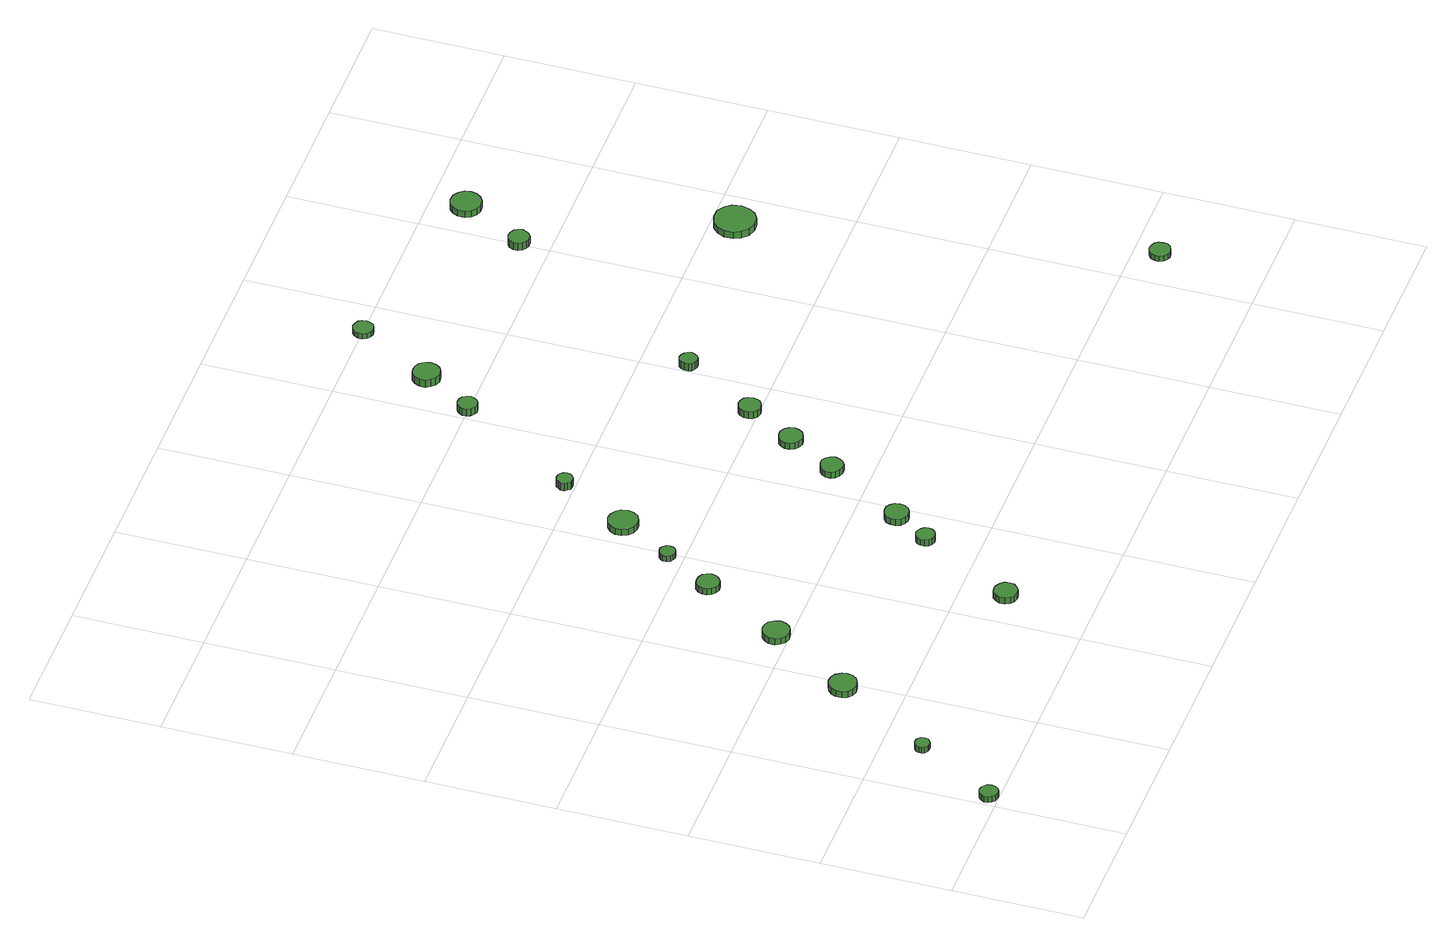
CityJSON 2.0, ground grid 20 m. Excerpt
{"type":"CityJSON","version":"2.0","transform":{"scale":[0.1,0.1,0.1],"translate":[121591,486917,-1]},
"CityObjects":{
"tree1":{"type":"SolitaryVegetationObject","attributes":{"function":"something"},"geometry":[{"type":"MultiSurface","lod":"1","boundaries":[[[0,1,2,3,4,5,6,7,8,9,10,11,12,13,14]],[[15,16,17,18,19,20,21,22,23,24,25,26,27,28,29]],[[0,29,28,1]],[[1,28,27,2]],[[2,27,26,3]],[[3,26,25,4]],[[4,25,24,5]],[[5,24,23,6]],[[6,23,22,7]],[[7,22,21,8]],[[8,21,20,9]],[[9,20,19,10]],[[10,19,18,11]],[[11,18,17,12]],[[12,17,16,13]],[[13,16,15,14]],[[14,15,29,0]]]}]},
"tree2":{"type":"SolitaryVegetationObject","attributes":{"function":"something"},"geometry":[{"type":"MultiSurface","lod":"1","boundaries":[[[30,31,32,33,34,35,36,37,38,39,40,41,42,43,44]],[[45,46,47,48,49,50,51,52,53,54,55,56,57,58,59]],[[30,59,58,31]],[[31,58,57,32]],[[32,57,56,33]],[[33,56,55,34]],[[34,55,54,35]],[[35,54,53,36]],[[36,53,52,37]],[[37,52,51,38]],[[38,51,50,39]],[[39,50,49,40]],[[40,49,48,41]],[[41,48,47,42]],[[42,47,46,43]],[[43,46,45,44]],[[44,45,59,30]]]}]},
"tree3":{"type":"SolitaryVegetationObject","attributes":{"function":"something"},"geometry":[{"type":"MultiSurface","lod":"1","boundaries":[[[60,61,62,63,64,65,66,67,68,69,70,71,72,73,74]],[[75,76,77,78,79,80,81,82,83,84,85,86,87,88,89]],[[60,89,88,61]],[[61,88,87,62]],[[62,87,86,63]],[[63,86,85,64]],[[64,85,84,65]],[[65,84,83,66]],[[66,83,82,67]],[[67,82,81,68]],[[68,81,80,69]],[[69,80,79,70]],[[70,79,78,71]],[[71,78,77,72]],[[72,77,76,73]],[[73,76,75,74]],[[74,75,89,60]]]}]},
"tree4":{"type":"SolitaryVegetationObject","attributes":{"function":"something"},"geometry":[{"type":"MultiSurface","lod":"1","boundaries":[[[90,91,92,93,94,95,96,97,98,99,100,101,102,103,104]],[[105,106,107,108,109,110,111,112,113,114,115,116,117,118,119]],[[90,119,118,91]],[[91,118,117,92]],[[92,117,116,93]],[[93,116,115,94]],[[94,115,114,95]],[[95,114,113,96]],[[96,113,112,97]],[[97,112,111,98]],[[98,111,110,99]],[[99,110,109,100]],[[100,109,108,101]],[[101,108,107,102]],[[102,107,106,103]],[[103,106,105,104]],[[104,105,119,90]]]}]},
"tree5":{"type":"SolitaryVegetationObject","attributes":{"function":"something"},"geometry":[{"type":"MultiSurface","lod":"1","boundaries":[[[120,121,122,123,124,125,126,127,128,129,130,131,132,133,134]],[[135,136,137,138,139,140,141,142,143,144,145,146,147,148,149]],[[120,149,148,121]],[[121,148,147,122]],[[122,147,146,123]],[[123,146,145,124]],[[124,145,144,125]],[[125,144,143,126]],[[126,143,142,127]],[[127,142,141,128]],[[128,141,140,129]],[[129,140,139,130]],[[130,139,138,131]],[[131,138,137,132]],[[132,137,136,133]],[[133,136,135,134]],[[134,135,149,120]]]}]},
"tree6":{"type":"SolitaryVegetationObject","attributes":{"function":"something"},"geometry":[{"type":"MultiSurface","lod":"1","boundaries":[[[150,151,152,153,154,155,156,157,158,159,160,161,162,163,164]],[[165,166,167,168,169,170,171,172,173,174,175,176,177,178,179]],[[150,179,178,151]],[[151,178,177,152]],[[152,177,176,153]],[[153,176,175,154]],[[154,175,174,155]],[[155,174,173,156]],[[156,173,172,157]],[[157,172,171,158]],[[158,171,170,159]],[[159,170,169,160]],[[160,169,168,161]],[[161,168,167,162]],[[162,167,166,163]],[[163,166,165,164]],[[164,165,179,150]]]}]},
"tree7":{"type":"SolitaryVegetationObject","attributes":{"function":"something"},"geometry":[{"type":"MultiSurface","lod":"1","boundaries":[[[180,181,182,183,184,185,186,187,188,189,190,191,192,193,194]],[[195,196,197,198,199,200,201,202,203,204,205,206,207,208,209]],[[180,209,208,181]],[[181,208,207,182]],[[182,207,206,183]],[[183,206,205,184]],[[184,205,204,185]],[[185,204,203,186]],[[186,203,202,187]],[[187,202,201,188]],[[188,201,200,189]],[[189,200,199,190]],[[190,199,198,191]],[[191,198,197,192]],[[192,197,196,193]],[[193,196,195,194]],[[194,195,209,180]]]}]},
"tree8":{"type":"SolitaryVegetationObject","attributes":{"function":"something"},"geometry":[{"type":"MultiSurface","lod":"1","boundaries":[[[210,211,212,213,214,215,216,217,218,219,220,221,222,223,224]],[[225,226,227,228,229,230,231,232,233,234,235,236,237,238,239]],[[210,239,238,211]],[[211,238,237,212]],[[212,237,236,213]],[[213,236,235,214]],[[214,235,234,215]],[[215,234,233,216]],[[216,233,232,217]],[[217,232,231,218]],[[218,231,230,219]],[[219,230,229,220]],[[220,229,228,221]],[[221,228,227,222]],[[222,227,226,223]],[[223,226,225,224]],[[224,225,239,210]]]}]},
"tree9":{"type":"SolitaryVegetationObject","attributes":{"function":"something"},"geometry":[{"type":"MultiSurface","lod":"1","boundaries":[[[240,241,242,243,244,245,246,247,248,249,250,251,252,253,254]],[[255,256,257,258,259,260,261,262,263,264,265,266,267,268,269]],[[240,269,268,241]],[[241,268,267,242]],[[242,267,266,243]],[[243,266,265,244]],[[244,265,264,245]],[[245,264,263,246]],[[246,263,262,247]],[[247,262,261,248]],[[248,261,260,249]],[[249,260,259,250]],[[250,259,258,251]],[[251,258,257,252]],[[252,257,256,253]],[[253,256,255,254]],[[254,255,269,240]]]}]},
"tree10":{"type":"SolitaryVegetationObject","attributes":{"function":"something"},"geometry":[{"type":"MultiSurface","lod":"1","boundaries":[[[270,271,272,273,274,275,276,277,278,279,280,281,282,283,284]],[[285,286,287,288,289,290,291,292,293,294,295,296,297,298,299]],[[270,299,298,271]],[[271,298,297,272]],[[272,297,296,273]],[[273,296,295,274]],[[274,295,294,275]],[[275,294,293,276]],[[276,293,292,277]],[[277,292,291,278]],[[278,291,290,279]],[[279,290,289,280]],[[280,289,288,281]],[[281,288,287,282]],[[282,287,286,283]],[[283,286,285,284]],[[284,285,299,270]]]}]},
"tree11":{"type":"SolitaryVegetationObject","attributes":{"function":"something"},"geometry":[{"type":"MultiSurface","lod":"1","boundaries":[[[300,301,302,303,304,305,306,307,308,309,310,311,312,313,314]],[[315,316,317,318,319,320,321,322,323,324,325,326,327,328,329]],[[300,329,328,301]],[[301,328,327,302]],[[302,327,326,303]],[[303,326,325,304]],[[304,325,324,305]],[[305,324,323,306]],[[306,323,322,307]],[[307,322,321,308]],[[308,321,320,309]],[[309,320,319,310]],[[310,319,318,311]],[[311,318,317,312]],[[312,317,316,313]],[[313,316,315,314]],[[314,315,329,300]]]}]},
"tree12":{"type":"SolitaryVegetationObject","attributes":{"function":"something"},"geometry":[{"type":"MultiSurface","lod":"1","boundaries":[[[330,331,332,333,334,335,336,337,338,339,340,341,342,343,344]],[[345,346,347,348,349,350,351,352,353,354,355,356,357,358,359]],[[330,359,358,331]],[[331,358,357,332]],[[332,357,356,333]],[[333,356,355,334]],[[334,355,354,335]],[[335,354,353,336]],[[336,353,352,337]],[[337,352,351,338]],[[338,351,350,339]],[[339,350,349,340]],[[340,349,348,341]],[[341,348,347,342]],[[342,347,346,343]],[[343,346,345,344]],[[344,345,359,330]]]}]},
"tree13":{"type":"SolitaryVegetationObject","attributes":{"function":"something"},"geometry":[{"type":"MultiSurface","lod":"1","boundaries":[[[360,361,362,363,364,365,366,367,368,369,370,371,372,373,374]],[[375,376,377,378,379,380,381,382,383,384,385,386,387,388,389]],[[360,389,388,361]],[[361,388,387,362]],[[362,387,386,363]],[[363,386,385,364]],[[364,385,384,365]],[[365,384,383,366]],[[366,383,382,367]],[[367,382,381,368]],[[368,381,380,369]],[[369,380,379,370]],[[370,379,378,371]],[[371,378,377,372]],[[372,377,376,373]],[[373,376,375,374]],[[374,375,389,360]]]}]},
"tree14":{"type":"SolitaryVegetationObject","attributes":{"function":"something"},"geometry":[{"type":"MultiSurface","lod":"1","boundaries":[[[390,391,392,393,394,395,396,397,398,399,400,401,402,403,404]],[[405,406,407,408,409,410,411,412,413,414,415,416,417,418,419]],[[390,419,418,391]],[[391,418,417,392]],[[392,417,416,393]],[[393,416,415,394]],[[394,415,414,395]],[[395,414,413,396]],[[396,413,412,397]],[[397,412,411,398]],[[398,411,410,399]],[[399,410,409,400]],[[400,409,408,401]],[[401,408,407,402]],[[402,407,406,403]],[[403,406,405,404]],[[404,405,419,390]]]}]},
"tree15":{"type":"SolitaryVegetationObject","attributes":{"function":"something"},"geometry":[{"type":"MultiSurface","lod":"1","boundaries":[[[420,421,422,423,424,425,426,427,428,429,430,431,432,433,434]],[[435,436,437,438,439,440,441,442,443,444,445,446,447,448,449]],[[420,449,448,421]],[[421,448,447,422]],[[422,447,446,423]],[[423,446,445,424]],[[424,445,444,425]],[[425,444,443,426]],[[426,443,442,427]],[[427,442,441,428]],[[428,441,440,429]],[[429,440,439,430]],[[430,439,438,431]],[[431,438,437,432]],[[432,437,436,433]],[[433,436,435,434]],[[434,435,449,420]]]}]},
"tree16":{"type":"SolitaryVegetationObject","attributes":{"function":"something"},"geometry":[{"type":"MultiSurface","lod":"1","boundaries":[[[450,451,452,453,454,455,456,457,458,459,460,461,462,463,464]],[[465,466,467,468,469,470,471,472,473,474,475,476,477,478,479]],[[450,479,478,451]],[[451,478,477,452]],[[452,477,476,453]],[[453,476,475,454]],[[454,475,474,455]],[[455,474,473,456]],[[456,473,472,457]],[[457,472,471,458]],[[458,471,470,459]],[[459,470,469,460]],[[460,469,468,461]],[[461,468,467,462]],[[462,467,466,463]],[[463,466,465,464]],[[464,465,479,450]]]}]},
"tree17":{"type":"SolitaryVegetationObject","attributes":{"function":"something"},"geometry":[{"type":"MultiSurface","lod":"1","boundaries":[[[480,481,482,483,484,485,486,487,488,489,490,491,492,493,494]],[[495,496,497,498,499,500,501,502,503,504,505,506,507,508,509]],[[480,509,508,481]],[[481,508,507,482]],[[482,507,506,483]],[[483,506,505,484]],[[484,505,504,485]],[[485,504,503,486]],[[486,503,502,487]],[[487,502,501,488]],[[488,501,500,489]],[[489,500,499,490]],[[490,499,498,491]],[[491,498,497,492]],[[492,497,496,493]],[[493,496,495,494]],[[494,495,509,480]]]}]},
"tree18":{"type":"SolitaryVegetationObject","attributes":{"function":"something"},"geometry":[{"type":"MultiSurface","lod":"1","boundaries":[[[510,511,512,513,514,515,516,517,518,519,520,521,522,523,524]],[[525,526,527,528,529,530,531,532,533,534,535,536,537,538,539]],[[510,539,538,511]],[[511,538,537,512]],[[512,537,536,513]],[[513,536,535,514]],[[514,535,534,515]],[[515,534,533,516]],[[516,533,532,517]],[[517,532,531,518]],[[518,531,530,519]],[[519,530,529,520]],[[520,529,528,521]],[[521,528,527,522]],[[522,527,526,523]],[[523,526,525,524]],[[524,525,539,510]]]}]},
"tree19":{"type":"SolitaryVegetationObject","attributes":{"function":"something"},"geometry":[{"type":"MultiSurface","lod":"1","boundaries":[[[540,541,542,543,544,545,546,547,548,549,550,551,552,553,554]],[[555,556,557,558,559,560,561,562,563,564,565,566,567,568,569]],[[540,569,568,541]],[[541,568,567,542]],[[542,567,566,543]],[[543,566,565,544]],[[544,565,564,545]],[[545,564,563,546]],[[546,563,562,547]],[[547,562,561,548]],[[548,561,560,549]],[[549,560,559,550]],[[550,559,558,551]],[[551,558,557,552]],[[552,557,556,553]],[[553,556,555,554]],[[554,555,569,540]]]}]},
"tree20":{"type":"SolitaryVegetationObject","attributes":{"function":"something"},"geometry":[{"type":"MultiSurface","lod":"1","boundaries":[[[570,571,572,573,574,575,576,577,578,579,580,581,582,583,584]],[[585,586,587,588,589,590,591,592,593,594,595,596,597,598,599]],[[570,599,598,571]],[[571,598,597,572]],[[572,597,596,573]],[[573,596,595,574]],[[574,595,594,575]],[[575,594,593,576]],[[576,593,592,577]],[[577,592,591,578]],[[578,591,590,579]],[[579,590,589,580]],[[580,589,588,581]],[[581,588,587,582]],[[582,587,586,583]],[[583,586,585,584]],[[584,585,599,570]]]}]},
"tree21":{"type":"SolitaryVegetationObject","attributes":{"function":"something"},"geometry":[{"type":"MultiSurface","lod":"1","boundaries":[[[600,601,602,603,604,605,606,607,608,609,610,611,612,613,614]],[[615,616,617,618,619,620,621,622,623,624,625,626,627,628,629]],[[600,629,628,601]],[[601,628,627,602]],[[602,627,626,603]],[[603,626,625,604]],[[604,625,624,605]],[[605,624,623,606]],[[606,623,622,607]],[[607,622,621,608]],[[608,621,620,609]],[[609,620,619,610]],[[610,619,618,611]],[[611,618,617,612]],[[612,617,616,613]],[[613,616,615,614]],[[614,615,629,600]]]}]},
"tree22":{"type":"SolitaryVegetationObject","attributes":{"function":"something"},"geometry":[{"type":"MultiSurface","lod":"1","boundaries":[[[630,631,632,633,634,635,636,637,638,639,640,641,642,643,644]],[[645,646,647,648,649,650,651,652,653,654,655,656,657,658,659]],[[630,659,658,631]],[[631,658,657,632]],[[632,657,656,633]],[[633,656,655,634]],[[634,655,654,635]],[[635,654,653,636]],[[636,653,652,637]],[[637,652,651,638]],[[638,651,650,639]],[[639,650,649,640]],[[640,649,648,641]],[[641,648,647,642]],[[642,647,646,643]],[[643,646,645,644]],[[644,645,659,630]]]}]}
},
"vertices":[
[35,16,16],[34,22,16],[30,26,16],[25,29,16],[20,30,16],[14,28,16],[10,24,16],[7,19,16],[7,13,16],[10,8,16],[14,4,16],[20,2,16],[25,2,16],[30,5,16],[34,10,16],[34,10,6],[30,5,6],[25,2,6],[20,2,6],[14,4,6],[10,8,6],[7,13,6],[7,19,6],[10,24,6],[14,28,6],[20,30,6],[25,29,6],[30,26,6],[34,22,6],[35,16,6],
[107,141,16],[106,146,16],[103,150,16],[99,152,16],[94,152,16],[90,151,16],[86,148,16],[84,143,16],[84,139,16],[86,134,16],[90,131,16],[94,130,16],[99,130,16],[103,133,16],[106,136,16],[106,136,6],[103,133,6],[99,130,6],[94,130,6],[90,131,6],[86,134,6],[84,139,6],[84,143,6],[86,148,6],[90,151,6],[94,152,6],[99,152,6],[103,150,6],[106,146,6],[107,141,6],
[210,292,17],[208,300,17],[203,308,17],[195,312,17],[186,313,17],[178,310,17],[171,304,17],[168,296,17],[168,287,17],[171,279,17],[178,273,17],[186,271,17],[195,272,17],[203,276,17],[208,283,17],[208,283,6],[203,276,6],[195,272,6],[186,271,6],[178,273,6],[171,279,6],[168,287,6],[168,296,6],[171,304,6],[178,310,6],[186,313,6],[195,312,6],[203,308,6],[208,300,6],[210,292,6],
[293,420,17],[291,429,17],[286,436,17],[279,440,17],[270,441,17],[262,438,17],[256,432,17],[252,425,17],[252,416,17],[256,408,17],[262,402,17],[270,400,17],[279,401,17],[286,405,17],[291,412,17],[291,412,6],[286,405,6],[279,401,6],[270,400,6],[262,402,6],[256,408,6],[252,416,6],[252,425,6],[256,432,6],[262,438,6],[270,441,6],[279,440,6],[286,436,6],[291,429,6],[293,420,6],
[478,133,17],[477,140,17],[472,146,17],[466,150,17],[459,151,17],[451,149,17],[446,144,17],[443,137,17],[443,129,17],[446,122,17],[451,117,17],[459,115,17],[466,116,17],[472,120,17],[477,126,17],[477,126,6],[472,120,6],[466,116,6],[459,115,6],[451,117,6],[446,122,6],[443,129,6],[443,137,6],[446,144,6],[451,149,6],[459,151,6],[466,150,6],[472,146,6],[477,140,6],[478,133,6],
[364,548,17],[362,555,17],[358,561,17],[351,564,17],[344,565,17],[337,563,17],[332,558,17],[329,551,17],[329,544,17],[332,538,17],[337,533,17],[344,530,17],[351,531,17],[358,535,17],[362,541,17],[362,541,6],[358,535,6],[351,531,6],[344,530,6],[337,533,6],[332,538,6],[329,544,6],[329,551,6],[332,558,6],[337,563,6],[344,565,6],[351,564,6],[358,561,6],[362,555,6],[364,548,6],
[407,625,16],[406,630,16],[403,634,16],[399,637,16],[394,637,16],[389,636,16],[385,632,16],[383,628,16],[383,623,16],[385,618,16],[389,615,16],[394,613,16],[399,614,16],[403,616,16],[406,620,16],[406,620,6],[403,616,6],[399,614,6],[394,613,6],[389,615,6],[385,618,6],[383,623,6],[383,628,6],[385,632,6],[389,636,6],[394,637,6],[399,637,6],[403,634,6],[406,630,6],[407,625,6],
[560,283,17],[559,288,17],[555,293,17],[550,296,17],[544,297,17],[539,295,17],[534,291,17],[532,286,17],[532,280,17],[534,274,17],[539,270,17],[544,268,17],[550,269,17],[555,272,17],[559,277,17],[559,277,6],[555,272,6],[550,269,6],[544,268,6],[539,270,6],[534,274,6],[532,280,6],[532,286,6],[534,291,6],[539,295,6],[544,297,6],[550,296,6],[555,293,6],[559,288,6],[560,283,6],
[464,707,17],[462,717,17],[456,724,17],[448,729,17],[439,730,17],[430,727,17],[423,721,17],[419,712,17],[419,703,17],[423,694,17],[430,688,17],[439,685,17],[448,686,17],[456,690,17],[462,698,17],[462,698,6],[456,690,6],[448,686,6],[439,685,6],[430,688,6],[423,694,6],[419,703,6],[419,712,6],[423,721,6],[430,727,6],[439,730,6],[448,729,6],[456,724,6],[462,717,6],[464,707,6],
[599,338,17],[598,346,17],[593,352,17],[587,356,17],[579,356,17],[572,354,17],[566,349,17],[563,342,17],[563,334,17],[566,327,17],[572,322,17],[579,320,17],[587,321,17],[593,324,17],[598,331,17],[598,331,6],[593,324,6],[587,321,6],[579,320,6],[572,322,6],[566,327,6],[563,334,6],[563,342,6],[566,349,6],[572,354,6],[579,356,6],[587,356,6],[593,352,6],[598,346,6],[599,338,6],
[515,816,19],[514,821,19],[511,825,19],[506,828,19],[501,828,19],[496,827,19],[493,823,19],[490,819,19],[490,813,19],[493,809,19],[496,805,19],[501,804,19],[506,804,19],[511,807,19],[514,811,19],[514,811,6],[511,807,6],[506,804,6],[501,804,6],[496,805,6],[493,809,6],[490,813,6],[490,819,6],[493,823,6],[496,827,6],[501,828,6],[506,828,6],[511,825,6],[514,821,6],[515,816,6],
[671,460,17],[669,467,17],[665,473,17],[659,477,17],[652,477,17],[645,475,17],[639,470,17],[636,464,17],[636,456,17],[639,450,17],[645,445,17],[652,443,17],[659,443,17],[665,447,17],[669,453,17],[669,453,6],[665,447,6],[659,443,6],[652,443,6],[645,445,6],[639,450,6],[636,456,6],[636,464,6],[639,470,6],[645,475,6],[652,477,6],[659,477,6],[665,473,6],[669,467,6],[671,460,6],
[716,536,17],[714,544,17],[710,550,17],[703,554,17],[696,554,17],[688,552,17],[683,547,17],[680,540,17],[680,533,17],[683,526,17],[688,521,17],[696,518,17],[703,519,17],[710,523,17],[714,529,17],[714,529,6],[710,523,6],[703,519,6],[696,518,6],[688,521,6],[683,526,6],[680,533,6],[680,540,6],[683,547,6],[688,552,6],[696,554,6],[703,554,6],[710,550,6],[714,544,6],[716,536,6],
[636,1002,20],[634,1008,20],[631,1013,20],[626,1016,20],[619,1017,20],[614,1015,20],[609,1011,20],[606,1005,20],[606,999,20],[609,993,20],[614,989,20],[619,987,20],[626,988,20],[631,991,20],[634,996,20],[634,996,7],[631,991,7],[626,988,7],[619,987,7],[614,989,7],[609,993,7],[606,999,7],[606,1005,7],[609,1011,7],[614,1015,7],[619,1017,7],[626,1016,7],[631,1013,7],[634,1008,7],[636,1002,7],
[761,614,18],[760,621,18],[756,627,18],[750,630,18],[743,631,18],[736,629,18],[731,624,18],[728,618,18],[728,611,18],[731,604,18],[736,599,18],[743,597,18],[750,598,18],[756,602,18],[760,607,18],[760,607,6],[756,602,6],[750,598,6],[743,597,6],[736,599,6],[731,604,6],[728,611,6],[728,618,6],[731,624,6],[736,629,6],[743,631,6],[750,630,6],[756,627,6],[760,621,6],[761,614,6],
[692,1081,19],[690,1089,19],[685,1096,19],[678,1100,19],[669,1101,19],[661,1099,19],[655,1093,19],[651,1085,19],[651,1076,19],[655,1069,19],[661,1063,19],[669,1060,19],[678,1061,19],[685,1065,19],[690,1072,19],[690,1072,6],[685,1065,6],[678,1061,6],[669,1060,6],[661,1063,6],[655,1069,6],[651,1076,6],[651,1085,6],[655,1093,6],[661,1099,6],[669,1101,6],[678,1100,6],[685,1096,6],[690,1089,6],[692,1081,6],
[825,728,24],[823,734,24],[820,738,24],[815,741,24],[810,742,24],[804,740,24],[800,736,24],[798,731,24],[798,725,24],[800,720,24],[804,717,24],[810,715,24],[815,715,24],[820,718,24],[823,723,24],[823,723,11],[820,718,11],[815,715,11],[810,715,11],[804,717,11],[800,720,11],[798,725,11],[798,731,11],[800,736,11],[804,740,11],[810,742,11],[815,741,11],[820,738,11],[823,734,11],[825,728,11],
[757,1199,16],[755,1206,16],[752,1211,16],[746,1214,16],[740,1215,16],[734,1213,16],[729,1208,16],[726,1203,16],[726,1196,16],[729,1190,16],[734,1186,16],[740,1184,16],[746,1185,16],[752,1188,16],[755,1193,16],[755,1193,7],[752,1188,7],[746,1185,7],[740,1184,7],[734,1186,7],[729,1190,7],[726,1196,7],[726,1203,7],[729,1208,7],[734,1213,7],[740,1215,7],[746,1214,7],[752,1211,7],[755,1206,7],[757,1199,7],
[1281,161,16],[1280,168,16],[1276,173,16],[1270,176,16],[1263,177,16],[1257,175,16],[1252,171,16],[1249,164,16],[1249,158,16],[1252,151,16],[1257,147,16],[1263,145,16],[1270,146,16],[1276,149,16],[1280,154,16],[1280,154,7],[1276,149,7],[1270,146,7],[1263,145,7],[1257,147,7],[1252,151,7],[1249,158,7],[1249,164,7],[1252,171,7],[1257,175,7],[1263,177,7],[1270,176,7],[1276,173,7],[1280,168,7],[1281,161,7],
[1016,1047,22],[1014,1054,22],[1011,1059,22],[1005,1062,22],[998,1063,22],[992,1061,22],[987,1057,22],[984,1051,22],[984,1044,22],[987,1038,22],[992,1034,22],[998,1032,22],[1005,1032,22],[1011,1036,22],[1014,1041,22],[1014,1041,9],[1011,1036,9],[1005,1032,9],[998,1032,9],[992,1034,9],[987,1038,9],[984,1044,9],[984,1051,9],[987,1057,9],[992,1061,9],[998,1063,9],[1005,1062,9],[1011,1059,9],[1014,1054,9],[1016,1047,9],
[1170,765,18],[1167,778,18],[1160,788,18],[1149,795,18],[1136,796,18],[1123,792,18],[1114,783,18],[1109,771,18],[1109,758,18],[1114,747,18],[1123,738,18],[1136,734,18],[1149,735,18],[1160,742,18],[1167,752,18],[1167,752,6],[1160,742,6],[1149,735,6],[1136,734,6],[1123,738,6],[1114,747,6],[1109,758,6],[1109,771,6],[1114,783,6],[1123,792,6],[1136,796,6],[1149,795,6],[1160,788,6],[1167,778,6],[1170,765,6],
[1080,1146,18],[1078,1155,18],[1072,1163,18],[1064,1168,18],[1054,1169,18],[1045,1166,18],[1038,1160,18],[1034,1151,18],[1034,1141,18],[1038,1132,18],[1045,1126,18],[1054,1123,18],[1064,1124,18],[1072,1129,18],[1078,1137,18],[1078,1137,7],[1072,1129,7],[1064,1124,7],[1054,1123,7],[1045,1126,7],[1038,1132,7],[1034,1141,7],[1034,1151,7],[1038,1160,7],[1045,1166,7],[1054,1169,7],[1064,1168,7],[1072,1163,7],[1078,1155,7],[1080,1146,7]
]}
